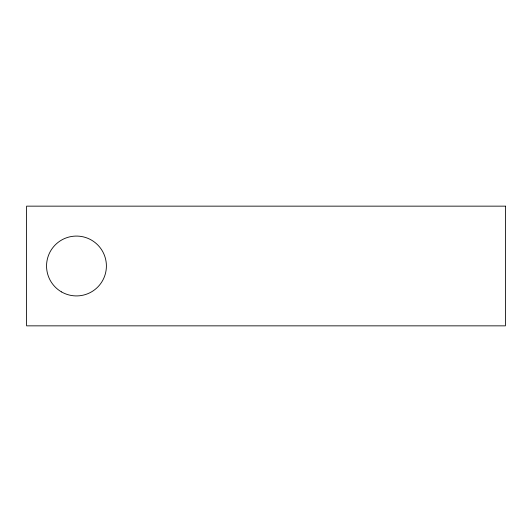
<?xml version="1.0" encoding="UTF-8"?>
<svg xmlns="http://www.w3.org/2000/svg" width="532" height="532" viewBox="0 0 532 532"><rect width="100%" height="100%" fill="white"/><g stroke="black" fill="none" stroke-linecap="round" stroke-linejoin="round"><path stroke-width="0.8" d="M505.4 206.15L26.6 206.15L26.6 325.85L505.4 325.85L505.4 206.15M61.513 291.915A29.925 29.925 0 0 0 106.4 266A29.925 29.925 0 0 0 61.513 240.085A29.925 29.925 0 0 0 61.513 291.915"/></g></svg>
